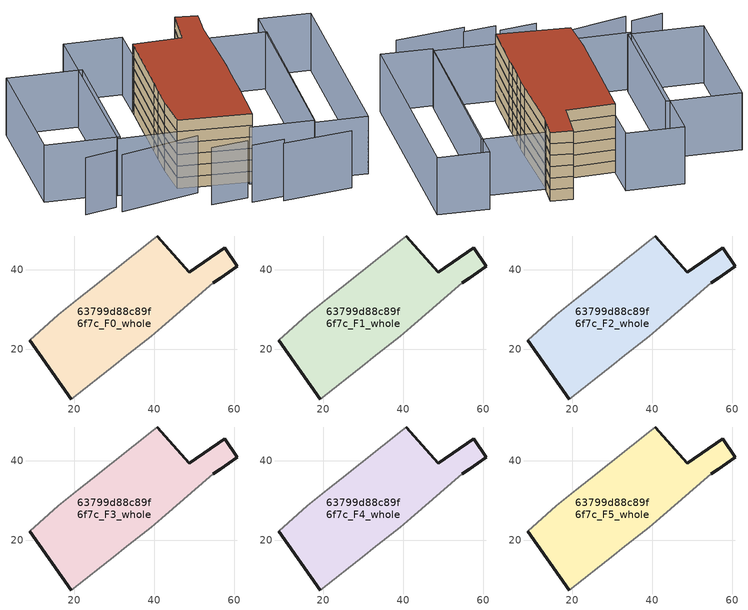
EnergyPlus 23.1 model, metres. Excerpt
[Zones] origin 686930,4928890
63799d88c89f6f7c_F0_whole
 floor ground (EU_floor_Construction): 57.68,45.42 60.84,40.88 56.5,37.87 54.78,36.68 41.89,25.58 39.21,23.35 35.92,20.73 32.51,18.01 30.38,16.31 19.26,7.6 8.76,22.28 15.95,28.72 20.92,32.75 24.42,35.51 39.75,47.61 40.78,48.42 48.76,39.35 z0
 wall outside (EU_wall_Construction): 54.78,36.68 56.5,37.87 60.84,40.88 57.68,45.42 48.76,39.35 40.78,48.42 / 8.76,22.28 19.26,7.6 z0:3
 wall adiabatic (EU_wall_Construction): 40.78,48.42 39.75,47.61 24.42,35.51 20.92,32.75 15.95,28.72 8.76,22.28 / 19.26,7.6 30.38,16.31 32.51,18.01 35.92,20.73 39.21,23.35 41.89,25.58 54.78,36.68 z0:3
63799d88c89f6f7c_F1_whole
 floor to 63799d88c89f6f7c_F0_whole (EU_floor_Construction): 57.68,45.42 60.84,40.88 56.5,37.87 54.78,36.68 41.89,25.58 39.21,23.35 35.92,20.73 32.51,18.01 30.38,16.31 19.26,7.6 8.76,22.28 15.95,28.72 20.92,32.75 24.42,35.51 39.75,47.61 40.78,48.42 48.76,39.35 z3
 wall outside (EU_wall_Construction): 54.78,36.68 56.5,37.87 60.84,40.88 57.68,45.42 48.76,39.35 40.78,48.42 / 8.76,22.28 19.26,7.6 z3:6
 wall adiabatic (EU_wall_Construction): 40.78,48.42 39.75,47.61 24.42,35.51 20.92,32.75 15.95,28.72 8.76,22.28 / 19.26,7.6 30.38,16.31 32.51,18.01 35.92,20.73 39.21,23.35 41.89,25.58 54.78,36.68 z3:6
63799d88c89f6f7c_F2_whole
 floor to 63799d88c89f6f7c_F1_whole (EU_floor_Construction): 57.68,45.42 60.84,40.88 56.5,37.87 54.78,36.68 41.89,25.58 39.21,23.35 35.92,20.73 32.51,18.01 30.38,16.31 19.26,7.6 8.76,22.28 15.95,28.72 20.92,32.75 24.42,35.51 39.75,47.61 40.78,48.42 48.76,39.35 z6
 wall outside (EU_wall_Construction): 54.78,36.68 56.5,37.87 60.84,40.88 57.68,45.42 48.76,39.35 40.78,48.42 / 8.76,22.28 19.26,7.6 z6:9
 wall adiabatic (EU_wall_Construction): 40.78,48.42 39.75,47.61 24.42,35.51 20.92,32.75 15.95,28.72 8.76,22.28 / 19.26,7.6 30.38,16.31 32.51,18.01 35.92,20.73 39.21,23.35 41.89,25.58 54.78,36.68 z6:9
63799d88c89f6f7c_F3_whole
 floor to 63799d88c89f6f7c_F2_whole (EU_floor_Construction): 57.68,45.42 60.84,40.88 56.5,37.87 54.78,36.68 41.89,25.58 39.21,23.35 35.92,20.73 32.51,18.01 30.38,16.31 19.26,7.6 8.76,22.28 15.95,28.72 20.92,32.75 24.42,35.51 39.75,47.61 40.78,48.42 48.76,39.35 z9
 wall outside (EU_wall_Construction): 54.78,36.68 56.5,37.87 60.84,40.88 57.68,45.42 48.76,39.35 40.78,48.42 / 8.76,22.28 19.26,7.6 z9:12
 wall adiabatic (EU_wall_Construction): 40.78,48.42 39.75,47.61 24.42,35.51 20.92,32.75 15.95,28.72 8.76,22.28 / 19.26,7.6 30.38,16.31 32.51,18.01 35.92,20.73 39.21,23.35 41.89,25.58 54.78,36.68 z9:12
63799d88c89f6f7c_F4_whole
 floor to 63799d88c89f6f7c_F3_whole (EU_floor_Construction): 57.68,45.42 60.84,40.88 56.5,37.87 54.78,36.68 41.89,25.58 39.21,23.35 35.92,20.73 32.51,18.01 30.38,16.31 19.26,7.6 8.76,22.28 15.95,28.72 20.92,32.75 24.42,35.51 39.75,47.61 40.78,48.42 48.76,39.35 z12
 wall outside (EU_wall_Construction): 54.78,36.68 56.5,37.87 60.84,40.88 57.68,45.42 48.76,39.35 40.78,48.42 / 8.76,22.28 19.26,7.6 z12:15
 wall adiabatic (EU_wall_Construction): 40.78,48.42 39.75,47.61 24.42,35.51 20.92,32.75 15.95,28.72 8.76,22.28 / 19.26,7.6 30.38,16.31 32.51,18.01 35.92,20.73 39.21,23.35 41.89,25.58 54.78,36.68 z12:15
63799d88c89f6f7c_F5_whole
 floor to 63799d88c89f6f7c_F4_whole (EU_floor_Construction): 57.68,45.42 60.84,40.88 56.5,37.87 54.78,36.68 41.89,25.58 39.21,23.35 35.92,20.73 32.51,18.01 30.38,16.31 19.26,7.6 8.76,22.28 15.95,28.72 20.92,32.75 24.42,35.51 39.75,47.61 40.78,48.42 48.76,39.35 z15
 wall outside (EU_wall_Construction): 54.78,36.68 56.5,37.87 60.84,40.88 57.68,45.42 48.76,39.35 40.78,48.42 / 8.76,22.28 19.26,7.6 z15:18
 wall adiabatic (EU_wall_Construction): 40.78,48.42 39.75,47.61 24.42,35.51 20.92,32.75 15.95,28.72 8.76,22.28 / 19.26,7.6 30.38,16.31 32.51,18.01 35.92,20.73 39.21,23.35 41.89,25.58 54.78,36.68 z15:18
 roof outside (EU_roof_Construction): 41.89,25.58 54.78,36.68 56.5,37.87 60.84,40.88 57.68,45.42 48.76,39.35 40.78,48.42 39.75,47.61 24.42,35.51 20.92,32.75 15.95,28.72 8.76,22.28 19.26,7.6 30.38,16.31 32.51,18.01 35.92,20.73 39.21,23.35 z18
shading: 13.74,-3.07 26.52,-14.72 / 9.79,3.35 15.76,-2.19 / 4.55,11.39 11.43,5.18 / -7.51,29.01 8.95,17.07 / -12.61,36.05 -5.93,31.2 / 78.53,19.86 34.88,-15.07 / 34.88,-15.07 26.93,-5.13 / 26.93,-5.13 70.58,29.8 / 70.58,29.8 78.53,19.86 / 65.33,25.13 27.89,-4.48 / 27.89,-4.48 18.21,7.77 / 18.21,7.77 55.65,37.37 / 55.65,37.37 65.33,25.13 / 48.4,54.65 8.76,22.28 / 8.76,22.28 -0.31,33.4 / -0.31,33.4 39.33,65.76 / 39.33,65.76 48.4,54.65 / 17.48,70.52 29.1,56.19 / 29.1,56.19 0.88,33.31 / 0.88,33.31 -10.74,47.64 / -10.74,47.64 17.48,70.52 z0:15
[Building]
EU S2 Campaign: North Axis=0; Terrain=City; Solar Distribution=FullExterior
[Site:Location]
Bologna: Latitude=44.5; Longitude=11.25; Time Zone=1; Elevation=37
[SizingPeriod:WeatherFileDays]
AnnualSizingPeriod: Begin Month=1; Begin Day of Month=1; End Month=12; End Day of Month=31; Day of Week for Start Day=Monday; Use Weather File Daylight Saving Period=No; Use Weather File Rain and Snow Indicators=No
[MATERIAL]
EU_InternalMass_Material: Roughness=MediumRough; Thickness=0.1; Conductivity=1; Density=1800; Specific Heat=900; Thermal Absorptance=0.9; Solar Absorptance=0.7; Visible Absorptance=0.7
[MATERIAL:NOMASS] Roughness=MediumRough; Thermal Absorptance=0.9; Solar Absorptance=0.7; Visible Absorptance=0.7
Name | Thermal Resistance
EU_wall_NoMass | 0.905828
EU_roof_NoMass | 0.37593
EU_floor_NoMass | 0.67114
[CONSTRUCTION]
EU_wall_Construction: EU_wall_NoMass
EU_roof_Construction: EU_roof_NoMass
EU_floor_Construction: EU_floor_NoMass
EU_InternalMass_Construction: EU_InternalMass_Material
[ZONE] Type=1; Multiplier=1; Ceiling Height=autocalculate; Volume=2519.91; Floor Area=autocalculate; Part of Total Floor Area=Yes
63799d88c89f6f7c_F0_whole; 63799d88c89f6f7c_F1_whole; 63799d88c89f6f7c_F2_whole; 63799d88c89f6f7c_F3_whole; 63799d88c89f6f7c_F4_whole; 63799d88c89f6f7c_F5_whole
[INTERNALMASS] Construction=EU_InternalMass_Construction; Surface Area=780.932
Name | Zone or ZoneList
63799d88c89f6f7c_F0_whole_EU_InternalMass | 63799d88c89f6f7c_F0_whole
63799d88c89f6f7c_F1_whole_EU_InternalMass | 63799d88c89f6f7c_F1_whole
63799d88c89f6f7c_F2_whole_EU_InternalMass | 63799d88c89f6f7c_F2_whole
63799d88c89f6f7c_F3_whole_EU_InternalMass | 63799d88c89f6f7c_F3_whole
63799d88c89f6f7c_F4_whole_EU_InternalMass | 63799d88c89f6f7c_F4_whole
63799d88c89f6f7c_F5_whole_EU_InternalMass | 63799d88c89f6f7c_F5_whole
[OTHEREQUIPMENT] Fuel Type=Electricity; Design Level Calculation Method=Watts/Area; Power per Zone Floor Area=1; Fraction Latent=0; Fraction Radiant=0; Fraction Lost=0; Carbon Dioxide Generation Rate=0; EndUse Subcategory=EU_Step8_InternalGains
Name | Zone or ZoneList or Space or SpaceList | Schedule
EU_Step8_InternalGain_63799d88c89f6f7c_F0_whole_f000 | 63799d88c89f6f7c_F0_whole | EU_Step8_GainSchedule_63799d88c89f6f7c_F0_whole_f000
EU_Step8_InternalGain_63799d88c89f6f7c_F1_whole_f000 | 63799d88c89f6f7c_F1_whole | EU_Step8_GainSchedule_63799d88c89f6f7c_F1_whole_f000
EU_Step8_InternalGain_63799d88c89f6f7c_F2_whole_f000 | 63799d88c89f6f7c_F2_whole | EU_Step8_GainSchedule_63799d88c89f6f7c_F2_whole_f000
EU_Step8_InternalGain_63799d88c89f6f7c_F3_whole_f000 | 63799d88c89f6f7c_F3_whole | EU_Step8_GainSchedule_63799d88c89f6f7c_F3_whole_f000
EU_Step8_InternalGain_63799d88c89f6f7c_F4_whole_f000 | 63799d88c89f6f7c_F4_whole | EU_Step8_GainSchedule_63799d88c89f6f7c_F4_whole_f000
EU_Step8_InternalGain_63799d88c89f6f7c_F5_whole_f000 | 63799d88c89f6f7c_F5_whole | EU_Step8_GainSchedule_63799d88c89f6f7c_F5_whole_f000
[ZONEVENTILATION:DESIGNFLOWRATE] Schedule=EU_AlwaysOn; Design Flow Rate Calculation Method=AirChanges/Hour; Air Changes per Hour=0.73129; Ventilation Type=Natural; Fan Pressure Rise=0; Fan Total Efficiency=1; Constant Term Coefficient=1; Temperature Term Coefficient=0; Velocity Term Coefficient=0; Velocity Squared Term Coefficient=0; Minimum Indoor Temperature=-100; Maximum Indoor Temperature=100; Delta Temperature=-100; Minimum Outdoor Temperature=-100; Maximum Outdoor Temperature=100; Maximum Wind Speed=40
Name | Zone or ZoneList or Space or SpaceList
EU_ConstantAir_63799d88c89f6f7c_F0_whole | 63799d88c89f6f7c_F0_whole
EU_ConstantAir_63799d88c89f6f7c_F1_whole | 63799d88c89f6f7c_F1_whole
EU_ConstantAir_63799d88c89f6f7c_F2_whole | 63799d88c89f6f7c_F2_whole
EU_ConstantAir_63799d88c89f6f7c_F3_whole | 63799d88c89f6f7c_F3_whole
EU_ConstantAir_63799d88c89f6f7c_F4_whole | 63799d88c89f6f7c_F4_whole
EU_ConstantAir_63799d88c89f6f7c_F5_whole | 63799d88c89f6f7c_F5_whole
[HVACTEMPLATE:THERMOSTAT] Constant Heating Setpoint=20; Constant Cooling Setpoint=50
EU_HeatOnly_63799d88c89f6f7c_F0_whole; EU_HeatOnly_63799d88c89f6f7c_F1_whole; EU_HeatOnly_63799d88c89f6f7c_F2_whole; EU_HeatOnly_63799d88c89f6f7c_F3_whole; EU_HeatOnly_63799d88c89f6f7c_F4_whole; EU_HeatOnly_63799d88c89f6f7c_F5_whole
[HVACTEMPLATE:ZONE:IDEALLOADSAIRSYSTEM] System Availability Schedule=EU_AlwaysOn; Maximum Heating Supply Air Temperature=50; Minimum Cooling Supply Air Temperature=13; Maximum Heating Supply Air Humidity Ratio=0.0156; Minimum Cooling Supply Air Humidity Ratio=0.0077; Heating Limit=NoLimit; Cooling Limit=NoLimit; Heating Availability Schedule=EU_AlwaysOn; Cooling Availability Schedule=EU_CoolingOff; Dehumidification Control Type=ConstantSensibleHeatRatio; Cooling Sensible Heat Ratio=0.7; Dehumidification Setpoint=60; Humidification Control Type=None; Humidification Setpoint=30; Outdoor Air Method=None; Outdoor Air Flow Rate per Person=0.00944; Outdoor Air Flow Rate per Zone Floor Area=0; Outdoor Air Flow Rate per Zone=0; Demand Controlled Ventilation Type=None; Outdoor Air Economizer Type=NoEconomizer; Heat Recovery Type=None; Sensible Heat Recovery Effectiveness=0.7; Latent Heat Recovery Effectiveness=0.65
Name | Template Thermostat
63799d88c89f6f7c_F0_whole | EU_HeatOnly_63799d88c89f6f7c_F0_whole
63799d88c89f6f7c_F1_whole | EU_HeatOnly_63799d88c89f6f7c_F1_whole
63799d88c89f6f7c_F2_whole | EU_HeatOnly_63799d88c89f6f7c_F2_whole
63799d88c89f6f7c_F3_whole | EU_HeatOnly_63799d88c89f6f7c_F3_whole
63799d88c89f6f7c_F4_whole | EU_HeatOnly_63799d88c89f6f7c_F4_whole
63799d88c89f6f7c_F5_whole | EU_HeatOnly_63799d88c89f6f7c_F5_whole
[SIZING:ZONE] Zone Cooling Design Supply Air Temperature Input Method=SupplyAirTemperature; Zone Cooling Design Supply Air Temperature=13; Zone Heating Design Supply Air Temperature Input Method=SupplyAirTemperature; Zone Heating Design Supply Air Temperature=50; Zone Cooling Design Supply Air Humidity Ratio=0.008; Zone Heating Design Supply Air Humidity Ratio=0.008; Cooling Design Air Flow Method=DesignDay; Cooling Design Air Flow Rate=0; Cooling Minimum Air Flow per Zone Floor Area=0.000762; Cooling Minimum Air Flow=0; Cooling Minimum Air Flow Fraction=0.2; Heating Design Air Flow Method=DesignDay; Heating Design Air Flow Rate=0; Heating Maximum Air Flow per Zone Floor Area=0.002032; Heating Maximum Air Flow=0.141576; Heating Maximum Air Flow Fraction=0.3; Account for Dedicated Outdoor Air System=No; Dedicated Outdoor Air System Control Strategy=NeutralSupplyAir; Dedicated Outdoor Air Low Setpoint Temperature for Design=autosize; Dedicated Outdoor Air High Setpoint Temperature for Design=autosize; Zone Load Sizing Method=Sensible Load Only No Latent Load; Zone Latent Cooling Design Supply Air Humidity Ratio Input Method=HumidityRatioDifference; Zone Cooling Design Supply Air Humidity Ratio Difference=0.005; Zone Latent Heating Design Supply Air Humidity Ratio Input Method=HumidityRatioDifference; Zone Humidification Design Supply Air Humidity Ratio Difference=0.005
63799d88c89f6f7c_F0_whole; 63799d88c89f6f7c_F1_whole; 63799d88c89f6f7c_F2_whole; 63799d88c89f6f7c_F3_whole; 63799d88c89f6f7c_F4_whole; 63799d88c89f6f7c_F5_whole
[SCHEDULE:CONSTANT]
Name | Hourly Value
EU_AlwaysOn | 1
EU_CoolingOff | 0
[SCHEDULE:FILE] Column Number=1; Rows to Skip at Top=0; Number of Hours of Data=8760; Column Separator=Comma; Interpolate to Timestep=No; Minutes per Item=60; Adjust Schedule for Daylight Savings=Yes
Name | File
EU_Step8_GainSchedule_63799d88c89f6f7c_F0_whole_f000 | ../../schedules/63799d88c89f6f7c/63799d88c89f6f7c_F0_whole_f000_gain.csv
EU_Step8_GainSchedule_63799d88c89f6f7c_F1_whole_f000 | ../../schedules/63799d88c89f6f7c/63799d88c89f6f7c_F1_whole_f000_gain.csv
EU_Step8_GainSchedule_63799d88c89f6f7c_F2_whole_f000 | ../../schedules/63799d88c89f6f7c/63799d88c89f6f7c_F2_whole_f000_gain.csv
EU_Step8_GainSchedule_63799d88c89f6f7c_F3_whole_f000 | ../../schedules/63799d88c89f6f7c/63799d88c89f6f7c_F3_whole_f000_gain.csv
EU_Step8_GainSchedule_63799d88c89f6f7c_F4_whole_f000 | ../../schedules/63799d88c89f6f7c/63799d88c89f6f7c_F4_whole_f000_gain.csv
EU_Step8_GainSchedule_63799d88c89f6f7c_F5_whole_f000 | ../../schedules/63799d88c89f6f7c/63799d88c89f6f7c_F5_whole_f000_gain.csv
